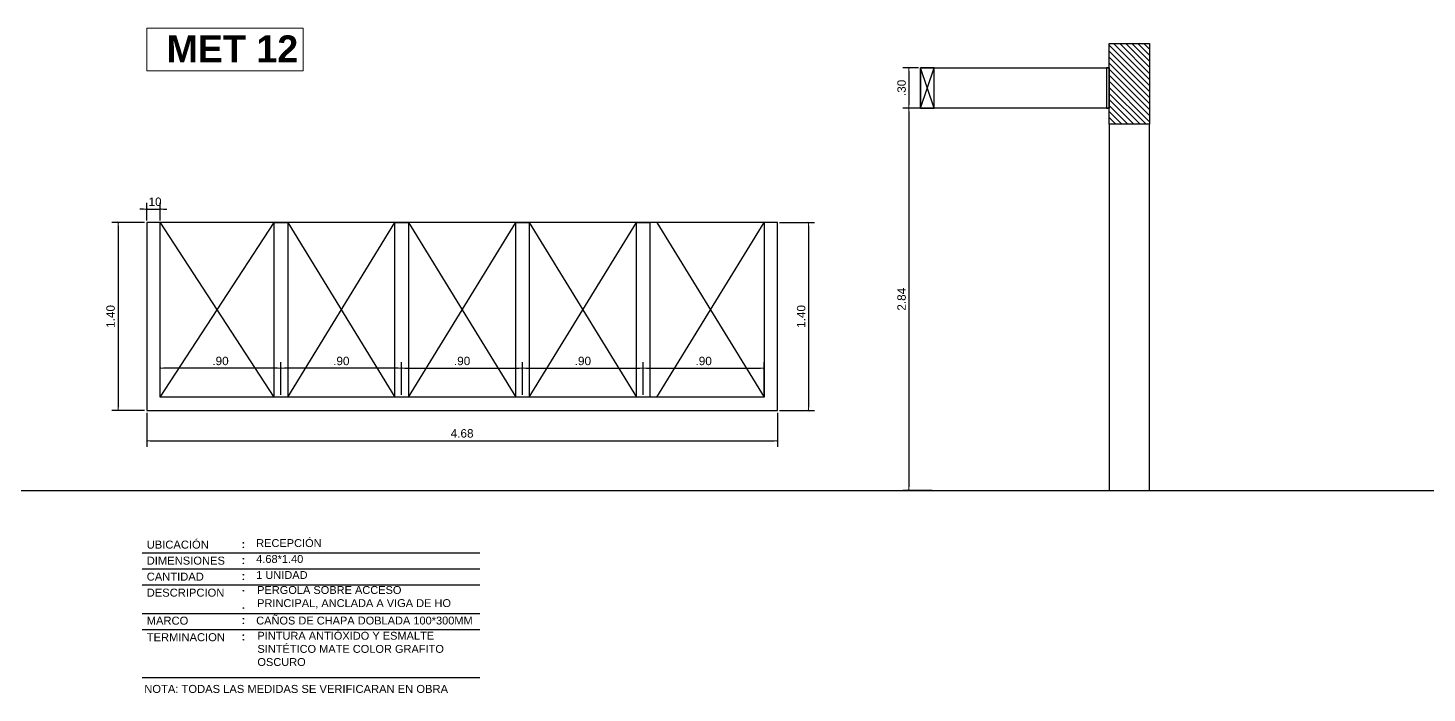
# Model space of a CAD drawing. Extents: x 465 to 637, y -105 to -61.
# Drawn here: x 606.01 to 616.4, y -80.21 to -75.27 of the extents above; entities that cross this region are included whole.
import ezdxf
from ezdxf.enums import TextEntityAlignment as Align

# ---------------------------------------------------------------- set-up
doc = ezdxf.new("R2010")
doc.units = 0
for name, color, linetype in [('0.1', 1, 'Continuous'), ('01', 1, 'Continuous'), ('ROT-TXT', 2, 'Continuous')]:
    doc.layers.add(name, color=color, linetype=linetype)
doc.layers.add('A-Aberturas', color=2, linetype='Continuous', lineweight=18)
doc.layers.add('A-Cotas', color=1, linetype='Continuous', lineweight=5)
doc.styles.add('ARIAL', font='arial.ttf')
doc.styles.add('ROMANS', font='arial.ttf')
doc.styles.add('SANSSERIFBOLD', font='sasb____.pfb')
doc.dimstyles.new('ST-COTA-25', dxfattribs={"dimscale": 0.25, "dimtxt": 0.18, "dimasz": 0.1, "dimexe": 0.18, "dimexo": 0.0625, "dimgap": 0.09, "dimtad": 1, "dimzin": 4, "dimdsep": 46, "dimtxsty": 'ARIAL', "dimblk1": 'COTA_N', "dimblk2": 'COTA_N', "dimsah": 1, "dimcen": 0.09, "dimclrd": 8, "dimclre": 8, "dimclrt": 140, "dimadec": 0, "dimazin": 0, "dimtfac": 1, "dimtix": 1, "dimtmove": 0, "dimatfit": 3, "dimldrblk": 'COTA_N', "dimfxl": 0.18, "dimtolj": 1, "dimtzin": 0, "dimarcsym": 0})

# ---------------------------------------------------------------- blocks, each defined once
blk = doc.blocks.new('COTA_N')
for p, q in [((-1, 0), (0, 0)), ((0, 0.5), (0, -0.5))]:
    blk.add_line(p, q)
at = {"color": 3, "const_width": 0.065}
blk.add_lwpolyline([(0.14, 0.14), (0.28, 0.28), (0, 0), (-0.14, -0.14), (-0.28, -0.28)], dxfattribs=at)
blk = doc.blocks.new('*D271')
at = {"layer": 'A-Cotas', "color": 8, "lineweight": -2, "transparency": 16777216}
for p, q in [((606.877, -76.718), (606.635, -76.718)), ((606.68, -76.743), (606.68, -78.091)), ((606.877, -78.116), (606.635, -78.116))]:
    blk.add_line(p, q, dxfattribs=at)
at = {"layer": 'Defpoints', "color": 0, "transparency": 16777216}
for p in [(606.893, -76.718), (606.68, -78.116), (606.893, -78.116)]:
    blk.add_point(p, dxfattribs=at)
at = {"layer": 'A-Cotas', "color": 8, "lineweight": -2, "transparency": 16777216, "xscale": 0.025, "yscale": 0.025, "zscale": 0.025}
for p, rotation in [((606.68, -76.718), 90), ((606.68, -78.116), 270)]:
    blk.add_blockref('COTA_N', p, dxfattribs=dict(at, rotation=rotation))
at = {"layer": 'A-Cotas', "transparency": 16777216, "insert": (606.625, -77.417), "char_height": 0.0625, "attachment_point": 5, "rotation": 90, "style": 'ARIAL'}
blk.add_mtext('\\A1;1.40', dxfattribs=at)
blk = doc.blocks.new('*D272')
at = {"layer": 'A-Cotas', "color": 8, "lineweight": -2, "transparency": 16777216}
for p, q in [((606.893, -78.132), (606.893, -78.386)), ((611.577, -78.132), (611.577, -78.386)), ((606.918, -78.341), (611.552, -78.341))]:
    blk.add_line(p, q, dxfattribs=at)
at = {"layer": 'Defpoints', "color": 0, "transparency": 16777216}
for p in [(606.893, -78.116), (611.577, -78.116), (611.577, -78.341)]:
    blk.add_point(p, dxfattribs=at)
at = {"layer": 'A-Cotas', "color": 8, "lineweight": -2, "transparency": 16777216, "xscale": 0.025, "yscale": 0.025, "zscale": 0.025, "rotation": 180}
blk.add_blockref('COTA_N', (606.893, -78.341), dxfattribs=at)
at = {"layer": 'A-Cotas', "color": 8, "lineweight": -2, "transparency": 16777216, "xscale": 0.025, "yscale": 0.025, "zscale": 0.025}
blk.add_blockref('COTA_N', (611.577, -78.341), dxfattribs=at)
at = {"layer": 'A-Cotas', "transparency": 16777216, "insert": (609.235, -78.286), "char_height": 0.0625, "attachment_point": 5, "style": 'ARIAL'}
blk.add_mtext('\\A1;4.68', dxfattribs=at)
blk = doc.blocks.new('*D273')
at = {"layer": 'A-Cotas', "color": 8, "lineweight": -2, "transparency": 16777216}
for p, q in [((606.993, -78), (606.993, -77.757)), ((607.865, -77.802), (607.018, -77.802)), ((607.89, -78), (607.89, -77.757))]:
    blk.add_line(p, q, dxfattribs=at)
at = {"layer": 'Defpoints', "color": 0, "transparency": 16777216}
for p in [(606.993, -77.802), (606.993, -78.016), (607.89, -78.016)]:
    blk.add_point(p, dxfattribs=at)
at = {"layer": 'A-Cotas', "color": 8, "lineweight": -2, "transparency": 16777216, "xscale": 0.025, "yscale": 0.025, "zscale": 0.025, "rotation": 180}
blk.add_blockref('COTA_N', (606.993, -77.802), dxfattribs=at)
at = {"layer": 'A-Cotas', "color": 8, "lineweight": -2, "transparency": 16777216, "xscale": 0.025, "yscale": 0.025, "zscale": 0.025}
blk.add_blockref('COTA_N', (607.89, -77.802), dxfattribs=at)
at = {"layer": 'A-Cotas', "transparency": 16777216, "insert": (607.441, -77.748), "char_height": 0.0625, "attachment_point": 5, "style": 'ARIAL'}
blk.add_mtext('\\A1;.90', dxfattribs=at)
blk = doc.blocks.new('*D274')
at = {"layer": 'A-Cotas', "color": 8, "lineweight": -2, "transparency": 16777216}
for p, q in [((607.89, -78), (607.89, -77.757)), ((608.761, -77.802), (607.915, -77.802)), ((608.786, -78), (608.786, -77.757))]:
    blk.add_line(p, q, dxfattribs=at)
at = {"layer": 'Defpoints', "color": 0, "transparency": 16777216}
for p in [(607.89, -77.802), (607.89, -78.016), (608.786, -78.016)]:
    blk.add_point(p, dxfattribs=at)
at = {"layer": 'A-Cotas', "color": 8, "lineweight": -2, "transparency": 16777216, "xscale": 0.025, "yscale": 0.025, "zscale": 0.025, "rotation": 180}
blk.add_blockref('COTA_N', (607.89, -77.802), dxfattribs=at)
at = {"layer": 'A-Cotas', "color": 8, "lineweight": -2, "transparency": 16777216, "xscale": 0.025, "yscale": 0.025, "zscale": 0.025}
blk.add_blockref('COTA_N', (608.786, -77.802), dxfattribs=at)
at = {"layer": 'A-Cotas', "transparency": 16777216, "insert": (608.338, -77.748), "char_height": 0.0625, "attachment_point": 5, "style": 'ARIAL'}
blk.add_mtext('\\A1;.90', dxfattribs=at)
blk = doc.blocks.new('*D275')
at = {"layer": 'A-Cotas', "color": 8, "lineweight": -2, "transparency": 16777216}
for p, q in [((608.786, -78), (608.786, -77.757)), ((608.811, -77.802), (609.658, -77.802)), ((609.683, -78), (609.683, -77.757))]:
    blk.add_line(p, q, dxfattribs=at)
at = {"layer": 'Defpoints', "color": 0, "transparency": 16777216}
for p in [(609.683, -77.802), (608.786, -78.016), (609.683, -78.016)]:
    blk.add_point(p, dxfattribs=at)
at = {"layer": 'A-Cotas', "color": 8, "lineweight": -2, "transparency": 16777216, "xscale": 0.025, "yscale": 0.025, "zscale": 0.025, "rotation": 180}
blk.add_blockref('COTA_N', (608.786, -77.802), dxfattribs=at)
at = {"layer": 'A-Cotas', "color": 8, "lineweight": -2, "transparency": 16777216, "xscale": 0.025, "yscale": 0.025, "zscale": 0.025}
blk.add_blockref('COTA_N', (609.683, -77.802), dxfattribs=at)
at = {"layer": 'A-Cotas', "transparency": 16777216, "insert": (609.235, -77.748), "char_height": 0.0625, "attachment_point": 5, "style": 'ARIAL'}
blk.add_mtext('\\A1;.90', dxfattribs=at)
blk = doc.blocks.new('*D276')
at = {"layer": 'A-Cotas', "color": 8, "lineweight": -2, "transparency": 16777216}
for p, q in [((609.683, -78), (609.683, -77.757)), ((609.708, -77.802), (610.555, -77.802)), ((610.58, -78), (610.58, -77.757))]:
    blk.add_line(p, q, dxfattribs=at)
at = {"layer": 'Defpoints', "color": 0, "transparency": 16777216}
for p in [(610.58, -77.802), (609.683, -78.016), (610.58, -78.016)]:
    blk.add_point(p, dxfattribs=at)
at = {"layer": 'A-Cotas', "color": 8, "lineweight": -2, "transparency": 16777216, "xscale": 0.025, "yscale": 0.025, "zscale": 0.025, "rotation": 180}
blk.add_blockref('COTA_N', (609.683, -77.802), dxfattribs=at)
at = {"layer": 'A-Cotas', "color": 8, "lineweight": -2, "transparency": 16777216, "xscale": 0.025, "yscale": 0.025, "zscale": 0.025}
blk.add_blockref('COTA_N', (610.58, -77.802), dxfattribs=at)
at = {"layer": 'A-Cotas', "transparency": 16777216, "insert": (610.132, -77.748), "char_height": 0.0625, "attachment_point": 5, "style": 'ARIAL'}
blk.add_mtext('\\A1;.90', dxfattribs=at)
blk = doc.blocks.new('*D277')
at = {"layer": 'A-Cotas', "color": 8, "lineweight": -2, "transparency": 16777216}
for p, q in [((610.58, -78), (610.58, -77.757)), ((610.605, -77.802), (611.452, -77.802)), ((611.477, -78), (611.477, -77.757))]:
    blk.add_line(p, q, dxfattribs=at)
at = {"layer": 'Defpoints', "color": 0, "transparency": 16777216}
for p in [(611.477, -77.802), (610.58, -78.016), (611.477, -78.016)]:
    blk.add_point(p, dxfattribs=at)
at = {"layer": 'A-Cotas', "color": 8, "lineweight": -2, "transparency": 16777216, "xscale": 0.025, "yscale": 0.025, "zscale": 0.025, "rotation": 180}
blk.add_blockref('COTA_N', (610.58, -77.802), dxfattribs=at)
at = {"layer": 'A-Cotas', "color": 8, "lineweight": -2, "transparency": 16777216, "xscale": 0.025, "yscale": 0.025, "zscale": 0.025}
blk.add_blockref('COTA_N', (611.477, -77.802), dxfattribs=at)
at = {"layer": 'A-Cotas', "transparency": 16777216, "insert": (611.029, -77.748), "char_height": 0.0625, "attachment_point": 5, "style": 'ARIAL'}
blk.add_mtext('\\A1;.90', dxfattribs=at)
blk = doc.blocks.new('*D278')
at = {"layer": 'A-Cotas', "color": 8, "lineweight": -2, "transparency": 16777216}
for p, q in [((606.868, -76.619), (606.843, -76.619)), ((606.893, -76.703), (606.893, -76.574)), ((606.893, -76.619), (606.993, -76.619)), ((606.993, -76.703), (606.993, -76.574)), ((607.018, -76.619), (607.043, -76.619))]:
    blk.add_line(p, q, dxfattribs=at)
at = {"layer": 'Defpoints', "color": 0, "transparency": 16777216}
for p in [(606.993, -76.619), (606.893, -76.718), (606.993, -76.718)]:
    blk.add_point(p, dxfattribs=at)
at = {"layer": 'A-Cotas', "color": 8, "lineweight": -2, "transparency": 16777216, "xscale": 0.025, "yscale": 0.025, "zscale": 0.025}
blk.add_blockref('COTA_N', (606.893, -76.619), dxfattribs=at)
at = {"layer": 'A-Cotas', "color": 8, "lineweight": -2, "transparency": 16777216, "xscale": 0.025, "yscale": 0.025, "zscale": 0.025, "rotation": 180}
blk.add_blockref('COTA_N', (606.993, -76.619), dxfattribs=at)
at = {"layer": 'A-Cotas', "transparency": 16777216, "insert": (606.943, -76.565), "char_height": 0.0625, "attachment_point": 5, "style": 'ARIAL'}
blk.add_mtext('\\A1;.10', dxfattribs=at)
blk = doc.blocks.new('*D290')
at = {"layer": 'A-Cotas', "color": 8, "lineweight": -2, "transparency": 16777216}
for p, q in [((611.593, -76.718), (611.853, -76.718)), ((611.808, -76.743), (611.808, -78.091)), ((611.593, -78.116), (611.853, -78.116))]:
    blk.add_line(p, q, dxfattribs=at)
at = {"layer": 'Defpoints', "color": 0, "transparency": 16777216}
for p in [(611.577, -76.718), (611.577, -78.116), (611.808, -78.116)]:
    blk.add_point(p, dxfattribs=at)
at = {"layer": 'A-Cotas', "color": 8, "lineweight": -2, "transparency": 16777216, "xscale": 0.025, "yscale": 0.025, "zscale": 0.025}
for p, rotation in [((611.808, -76.718), 90), ((611.808, -78.116), 270)]:
    blk.add_blockref('COTA_N', p, dxfattribs=dict(at, rotation=rotation))
at = {"layer": 'A-Cotas', "transparency": 16777216, "insert": (611.753, -77.417), "char_height": 0.0625, "attachment_point": 5, "rotation": 90, "style": 'ARIAL'}
blk.add_mtext('\\A1;1.40', dxfattribs=at)
blk = doc.blocks.new('*D291')
at = {"layer": 'A-Cotas', "color": 8, "lineweight": -2, "transparency": 16777216}
for p, q in [((612.725, -75.869), (612.508, -75.869)), ((612.553, -75.894), (612.553, -78.684)), ((612.725, -78.709), (612.508, -78.709))]:
    blk.add_line(p, q, dxfattribs=at)
at = {"layer": 'Defpoints', "color": 0, "transparency": 16777216}
for p in [(612.74, -75.869), (612.553, -78.709), (612.74, -78.709)]:
    blk.add_point(p, dxfattribs=at)
at = {"layer": 'A-Cotas', "color": 8, "lineweight": -2, "transparency": 16777216, "xscale": 0.025, "yscale": 0.025, "zscale": 0.025}
for p, rotation in [((612.553, -75.869), 90), ((612.553, -78.709), 270)]:
    blk.add_blockref('COTA_N', p, dxfattribs=dict(at, rotation=rotation))
at = {"layer": 'A-Cotas', "transparency": 16777216, "insert": (612.499, -77.289), "char_height": 0.0625, "attachment_point": 5, "rotation": 90, "style": 'ARIAL'}
blk.add_mtext('\\A1;2.84', dxfattribs=at)
blk = doc.blocks.new('*D292')
at = {"layer": 'A-Cotas', "color": 8, "lineweight": -2, "transparency": 16777216}
for p, q in [((612.625, -75.569), (612.508, -75.569)), ((612.553, -75.594), (612.553, -75.844)), ((612.625, -75.869), (612.508, -75.869))]:
    blk.add_line(p, q, dxfattribs=at)
at = {"layer": 'Defpoints', "color": 0, "transparency": 16777216}
for p in [(612.64, -75.569), (612.553, -75.869), (612.64, -75.869)]:
    blk.add_point(p, dxfattribs=at)
at = {"layer": 'A-Cotas', "color": 8, "lineweight": -2, "transparency": 16777216, "xscale": 0.025, "yscale": 0.025, "zscale": 0.025}
for p, rotation in [((612.553, -75.569), 90), ((612.553, -75.869), 270)]:
    blk.add_blockref('COTA_N', p, dxfattribs=dict(at, rotation=rotation))
at = {"layer": 'A-Cotas', "transparency": 16777216, "insert": (612.499, -75.719), "char_height": 0.0625, "attachment_point": 5, "rotation": 90, "style": 'ARIAL'}
blk.add_mtext('\\A1;.30', dxfattribs=at)

msp = doc.modelspace()

# ---------------------------------------------------------------- hatches: boundary and pattern name
at = {"transparency": 33554687}
h = msp.add_hatch(dxfattribs=at)
h.set_pattern_fill('ANSI31', color=1, scale=0.01, angle=90)
h.set_pattern_definition([(135, (504.69612, -688.42857), (-0.0224506403, -0.0224506403), [])])
h.paths.add_polyline_path([(614.04, -75.989), (614.04, -75.389), (614.34, -75.389), (614.34, -75.989)])

# ---------------------------------------------------------------- linework, layer by layer
at = {"color": 4}
msp.add_lwpolyline([(614.04, -75.989), (614.04, -75.389), (614.34, -75.389), (614.34, -75.989)], close=True, dxfattribs=at)
at = {"color": 1}
for points in [[(612.64, -75.869), (612.64, -75.569), (614.04, -75.569), (614.04, -75.569), (614.04, -75.869), (612.64, -75.869)], [(612.74, -75.869), (612.64, -75.569)], [(612.64, -75.869), (612.74, -75.569)], [(607.84, -78.016), (606.993, -76.716)], [(606.993, -78.016), (607.84, -76.718)], [(607.94, -76.718), (608.736, -78.016)], [(607.94, -78.016), (608.736, -76.718)], [(608.836, -76.718), (609.633, -78.016)], [(608.836, -78.016), (609.633, -76.718)], [(609.733, -76.718), (610.53, -78.016)], [(609.733, -78.016), (610.53, -76.718)], [(610.68, -76.718), (611.477, -78.016)], [(610.68, -78.016), (611.477, -76.718)]]:
    msp.add_lwpolyline(points, dxfattribs=at)
at = {"color": 3}
for points in [[(612.64, -75.869), (612.74, -75.869), (612.74, -75.569), (612.64, -75.569)], [(614.02, -75.869), (614.04, -75.869), (614.04, -75.569), (614.02, -75.569)], [(611.577, -76.718), (606.893, -76.718), (606.893, -78.116), (611.577, -78.116)], [(606.993, -76.716), (611.477, -76.716), (611.477, -78.016), (606.993, -78.016)], [(607.84, -76.718), (607.94, -76.718), (607.94, -78.016), (607.84, -78.016)], [(608.736, -76.718), (608.836, -76.718), (608.836, -78.016), (608.736, -78.016)], [(609.633, -76.718), (609.733, -76.718), (609.733, -78.016), (609.633, -78.016)], [(610.53, -76.718), (610.63, -76.718), (610.63, -78.016), (610.53, -78.016)]]:
    msp.add_lwpolyline(points, close=True, dxfattribs=at)
at = {"layer": '0.1'}
for p, q in [((606.859, -79.173), (609.366, -79.173)), ((606.859, -79.291), (609.366, -79.291)), ((606.859, -79.41), (609.366, -79.41)), ((606.859, -79.624), (609.366, -79.624)), ((606.859, -79.743), (609.366, -79.743)), ((606.859, -80.1), (609.366, -80.1))]:
    msp.add_line(p, q, dxfattribs=at)
at = {"layer": '0.1', "color": 5}
msp.add_lwpolyline([(524.014, -78.709), (631.861, -78.709)], dxfattribs=at)
at = {"layer": '01'}
msp.add_line((612.64, -78.709), (614.04, -78.709), dxfattribs=at)
msp.add_lwpolyline([(614.04, -78.709), (614.34, -78.709), (614.34, -75.989), (614.04, -75.989)], close=True, dxfattribs=at)
at = {"layer": 'A-Cotas', "color": 1}
msp.add_lwpolyline([(606.893, -75.591), (608.054, -75.591), (608.054, -75.274), (606.893, -75.274)], close=True, dxfattribs=at)
at = {"layer": 'ROT-TXT'}
for centre in [(607.611, -79.099), (607.611, -79.132), (607.611, -79.217), (607.611, -79.251), (607.611, -79.336), (607.611, -79.37), (607.611, -79.455), (607.611, -79.584), (607.611, -79.663), (607.611, -79.697), (607.611, -79.785), (607.611, -79.819)]:
    msp.add_circle(centre, 0.00199, dxfattribs=at)

# ---------------------------------------------------------------- texts
at = {"layer": 'A-Aberturas', "style": 'SANSSERIFBOLD'}
msp.add_text('MET 12', height=0.2, dxfattribs=at).set_placement((607.04, -75.529))
at = {"layer": 'ROT-TXT', "style": 'ROMANS'}
for s, height, p in [('RECEPCIÓN', 0.0585, (607.706, -79.13)), ('4.68*1.40', 0.0585, (607.706, -79.248)), ('1 UNIDAD', 0.0585, (607.706, -79.367)), ('NOTA: TODAS LAS MEDIDAS SE VERIFICARAN EN OBRA', 0.05943, (606.875, -80.214))]:
    msp.add_text(s, height=height, dxfattribs=at).set_placement(p)
for s, height, p in [('UBICACIÓN', 0.0594, (606.893, -79.112)), ('DIMENSIONES', 0.05943, (606.893, -79.231)), ('CANTIDAD', 0.0594, (606.893, -79.35)), ('DESCRIPCION', 0.05943, (606.893, -79.469)), ('MARCO', 0.0594, (606.893, -79.677)), ('TERMINACION', 0.05943, (606.893, -79.8))]:
    msp.add_text(s, height=height, dxfattribs=at).set_placement(p, align=Align.MIDDLE_LEFT)
at = {"layer": 'ROT-TXT', "char_height": 0.0585, "attachment_point": 1, "style": 'ROMANS'}
for s, insert, width in [('PERGOLA SOBRE ACCESO PRINCIPAL, ANCLADA A VIGA DE HO', (607.713, -79.42), 1.49804), ('\\pxsm1;CAÑOS DE CHAPA DOBLADA 100*300MM', (607.706, -79.647), 1.78678), ('PINTURA ANTIÓXIDO Y ESMALTE SINTÉTICO MATE COLOR GRAFITO OSCURO', (607.715, -79.76), 1.65325)]:
    msp.add_mtext(s, dxfattribs=dict(at, insert=insert, width=width))

# ---------------------------------------------------------------- dimensions: what is measured, and where the dimension line sits
at = {"layer": 'A-Cotas'}
for base, p1, p2, picture, middle in [((612.553, -75.869), (612.64, -75.569), (612.64, -75.869), '*D292', (612.499, -75.719)), ((612.553, -78.709), (612.74, -75.869), (612.74, -78.709), '*D291', (612.499, -77.289)), ((606.68, -78.116), (606.893, -76.718), (606.893, -78.116), '*D271', (606.625, -77.417)), ((611.808, -78.116), (611.577, -76.718), (611.577, -78.116), '*D290', (611.753, -77.417))]:
    dim = msp.add_linear_dim(base=base, p1=p1, p2=p2, angle=90, dimstyle='ST-COTA-25', override={"dimtxt": 0.25, "dimclrt": 256}, dxfattribs=at)
    dim.commit()
    dim.dimension.update_dxf_attribs({"geometry": picture, "text_midpoint": middle})
for base, p1, p2, picture, middle in [((606.993, -76.619), (606.893, -76.718), (606.993, -76.718), '*D278', (606.943, -76.565)), ((606.993, -77.802), (607.89, -78.016), (606.993, -78.016), '*D273', (607.441, -77.748)), ((607.89, -77.802), (608.786, -78.016), (607.89, -78.016), '*D274', (608.338, -77.748)), ((609.683, -77.802), (608.786, -78.016), (609.683, -78.016), '*D275', (609.235, -77.748)), ((610.58, -77.802), (609.683, -78.016), (610.58, -78.016), '*D276', (610.132, -77.748)), ((611.477, -77.802), (610.58, -78.016), (611.477, -78.016), '*D277', (611.029, -77.748)), ((611.577, -78.341), (606.893, -78.116), (611.577, -78.116), '*D272', (609.235, -78.286))]:
    dim = msp.add_linear_dim(base=base, p1=p1, p2=p2, dimstyle='ST-COTA-25', override={"dimtxt": 0.25, "dimclrt": 256}, dxfattribs=at)
    dim.commit()
    dim.dimension.update_dxf_attribs({"geometry": picture, "text_midpoint": middle})

doc.saveas('drawing.dxf')
